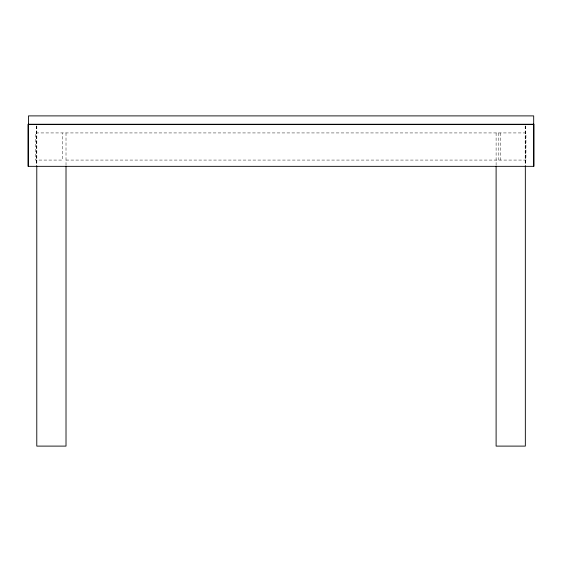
<?xml version="1.0" encoding="UTF-8"?>
<svg xmlns="http://www.w3.org/2000/svg" width="562" height="562" viewBox="0 0 562 562"><rect width="100%" height="100%" fill="white"/><g stroke="black" fill="none" stroke-linecap="round" stroke-linejoin="round"><path stroke-width="0.42" stroke-dasharray="2.81 2.11" d="M66.014 160.072L525.948 160.072L525.948 132.934L35.308 132.934L35.308 160.072L62.452 160.072L62.452 132.934M525.547 126L525.547 165.46M525.337 126L525.337 165.46M525.168 126L525.168 166.338M500.285 132.934L500.285 160.072M498.81 132.934L498.81 160.072M496.106 132.934L496.106 165.39M66.014 132.934L66.014 165.39M36.832 126L36.832 166.338M36.663 126L36.663 165.46M36.453 126L36.453 165.46"/><path stroke-width="0.84" d="M533.689 124.244L28.1 124.244L28.1 166.338L533.9 166.338L533.9 124.244M533.689 124.581L28.479 124.581L28.479 115.891L533.689 115.891L533.689 166.338M533.521 124.244L533.521 166.338M525.337 166.268L525.337 446.109L496.106 446.109L496.106 166.268M66.014 166.268L66.014 446.109L36.783 446.109L36.783 166.268M28.311 124.244L28.311 166.338"/></g></svg>
